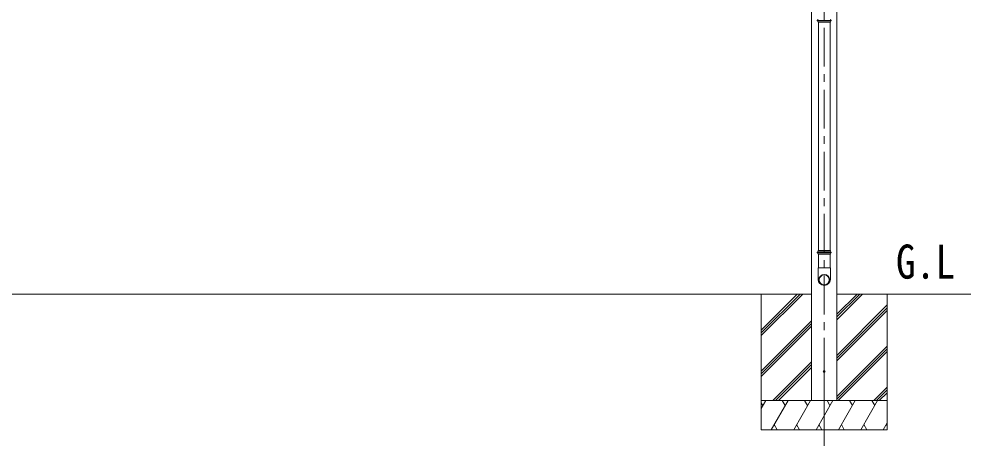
# Model space of a CAD drawing. Units: millimetres at full size; details may follow other scales. Extents: x -11243 to 11243, y -7760 to 7760.
# Drawn here: x -6006 to -1096, y -5163 to -2996 of the extents above; entities that cross this region are included whole.
import ezdxf
from ezdxf.enums import TextEntityAlignment as Align

# ---------------------------------------------------------------- set-up
doc = ezdxf.new("R2010")
doc.units = ezdxf.units.MM
doc.header["$LTSCALE"] = 40
doc.linetypes.add('CHAIN1', pattern=[8, 5, -1, 1, -1])
doc.linetypes.add('DASHED1', pattern=[1.8, 1.2, -0.6])
for name, color, linetype, lineweight in [('0-0_0', 7, 'Continuous', 9), ('0-1_本体', 5, 'CHAIN1', 9), ('0-3_ELV2', 4, 'Continuous', 9), ('0-7_SHAPE', 4, 'Continuous', 9), ('0-9_OUTLINE', 7, 'Continuous', 9)]:
    doc.layers.add(name, color=color, linetype=linetype, lineweight=lineweight)
doc.styles.add('ＭＳ ゴシック', font='')
doc.styles.get('ＭＳ ゴシック').set_extended_font_data('MS Gothic')

msp = doc.modelspace()

# ---------------------------------------------------------------- linework, layer by layer
at = {"layer": '0-0_0'}
for p, q in [((-8893.55, -4415.51), (-1917.55, -4415.51)), ((-2177.55, -4415.51), (-2177.55, -5115.5)), ((-2177.55, -4601.48), (-1991.57, -4415.51)), ((-2177.55, -4615.63), (-1977.43, -4415.51)), ((-2177.55, -4629.77), (-1963.29, -4415.51)), ((-2177.55, -4417.64), (-2175.42, -4415.51)), ((-1095.74, -4415.51), (-1787.55, -4415.51)), ((-1787.55, -4548.14), (-1654.92, -4415.51)), ((-1787.55, -4533.99), (-1669.06, -4415.51)), ((-1787.55, -4519.85), (-1683.21, -4415.51)), ((-1527.55, -4415.51), (-1527.55, -5115.5)), ((-1787.55, -4731.98), (-1527.55, -4471.98)), ((-1787.55, -4746.12), (-1527.55, -4486.13)), ((-1787.55, -4760.27), (-1527.55, -4500.27)), ((-2177.55, -4813.61), (-1917.55, -4553.62)), ((-2177.55, -4827.76), (-1917.55, -4567.76)), ((-2177.55, -4841.9), (-1917.55, -4581.9)), ((-1787.55, -4944.11), (-1527.55, -4684.12)), ((-1787.55, -4958.26), (-1527.55, -4698.26)), ((-1780.66, -4965.51), (-1527.55, -4712.4)), ((-2117.31, -4965.51), (-1917.55, -4765.75)), ((-2103.17, -4965.51), (-1917.55, -4779.89)), ((-2089.03, -4965.51), (-1917.55, -4794.03)), ((-1596.81, -4965.51), (-1527.55, -4896.25)), ((-1582.67, -4965.51), (-1527.55, -4910.39)), ((-1568.53, -4965.51), (-1527.55, -4924.53)), ((-2177.55, -5005.6), (-2154.41, -4965.5)), ((-2177.55, -4965.51), (-1527.55, -4965.51)), ((-2169.41, -4991.49), (-2177.55, -4977.37)), ((-2125.54, -5115.5), (-2038.93, -4965.5)), ((-2053.94, -4991.49), (-2068.94, -4965.51)), ((-2010.07, -5115.5), (-1923.47, -4965.51)), ((-1938.47, -4991.49), (-1953.47, -4965.5)), ((-1894.6, -5115.5), (-1807.99, -4965.51)), ((-1823, -4991.49), (-1838, -4965.5)), ((-1779.13, -5115.5), (-1692.52, -4965.51)), ((-1707.53, -4991.49), (-1722.53, -4965.5)), ((-1663.66, -5115.5), (-1577.05, -4965.51)), ((-1607.06, -4965.51), (-1592.05, -4991.49)), ((-2110.54, -5089.53), (-2095.54, -5115.5)), ((-1995.07, -5089.52), (-1980.07, -5115.5)), ((-1879.6, -5089.52), (-1864.6, -5115.5)), ((-1764.13, -5089.53), (-1749.13, -5115.5)), ((-1648.66, -5089.53), (-1633.66, -5115.5)), ((-1548.19, -5115.5), (-1527.55, -5079.77)), ((-1533.19, -5089.53), (-1527.55, -5099.28)), ((-2177.55, -5115.5), (-1527.55, -5115.5))]:
    msp.add_line(p, q, dxfattribs=at)
at = {"layer": '0-0_0', "linetype": 'DASHED1'}
msp.add_line((-1930.05, -4965.51), (-1775.05, -4965.51), dxfattribs=at)
at = {"layer": '0-1_本体'}
for p, q in [((-1852.55, -5161.28), (-1852.55, -1695.37)), ((-1852.55, -4759.56), (-1852.55, -5201.95))]:
    msp.add_line(p, q, dxfattribs=at)
at = {"layer": '0-3_ELV2'}
for p, q in [((-1917.55, -1615.51), (-1917.55, -4965.51)), ((-1787.55, -1615.51), (-1787.55, -4965.51))]:
    msp.add_line(p, q, dxfattribs=at)
msp.add_circle((-1853.05, -4815.51), 5, dxfattribs=at)
at = {"layer": '0-9_OUTLINE'}
for p, q in [((-1890.55, -3003.48), (-1814.55, -3003.48)), ((-1885.16, -3010.48), (-1819.95, -3010.48)), ((-1884.55, -3010.48), (-1884.55, -3012.48)), ((-1884.55, -3012.48), (-1820.55, -3012.48)), ((-1882.55, -3012.48), (-1882.55, -4191.5)), ((-1822.55, -3012.48), (-1822.55, -4191.5)), ((-1820.55, -3010.48), (-1820.55, -3012.48)), ((-1890.55, -4200.5), (-1814.55, -4200.5)), ((-1885.16, -4193.5), (-1819.95, -4193.5)), ((-1885.16, -4207.5), (-1819.95, -4207.5)), ((-1884.55, -4191.5), (-1820.55, -4191.5)), ((-1884.55, -4191.5), (-1884.55, -4193.5)), ((-1884.55, -4207.5), (-1884.55, -4209.5)), ((-1884.55, -4209.5), (-1820.55, -4209.5)), ((-1882.55, -4209.5), (-1882.55, -4280.5)), ((-1822.55, -4209.5), (-1822.55, -4280.5)), ((-1820.55, -4191.5), (-1820.55, -4193.5)), ((-1820.55, -4207.5), (-1820.55, -4209.5)), ((-1820.7, -4280.5), (-1884.4, -4280.5)), ((-1884.4, -4280.5), (-1884.4, -4339.77)), ((-1820.7, -4280.5), (-1820.7, -4339.77))]:
    msp.add_line(p, q, dxfattribs=at)
for centre, radius, start, end in [((-1858.3, -3003.48), 27.75, 165.38919, 194.61079), ((-1846.8, -3003.48), 27.75, 0, 14.61083), ((-1846.8, -3003.48), 27.75, 345.38917, 0), ((-1858.3, -4200.5), 27.75, 165.38919, 194.61079), ((-1846.8, -4200.5), 27.75, 0, 14.61083), ((-1846.8, -4200.5), 27.75, 345.38917, 0), ((-1853.4, -4339.77), 31, 180, 270), ((-1851.7, -4339.77), 31, 270, 0)]:
    msp.add_arc(centre, radius, start, end, dxfattribs=at)
for major_axis in [(-28.29, 0), (-25.83, 0)]:
    msp.add_ellipse((-1852.55, -4342.59), major_axis=major_axis, ratio=0.996195, dxfattribs=at)

# ---------------------------------------------------------------- texts
at = {"layer": '0-7_SHAPE', "color": 7, "style": 'ＭＳ ゴシック', "width": 0.85}
msp.add_text('G.L', height=176, dxfattribs=at).set_placement((-1482.7, -4388.91), align=Align.BOTTOM_LEFT)

doc.saveas('drawing.dxf')
